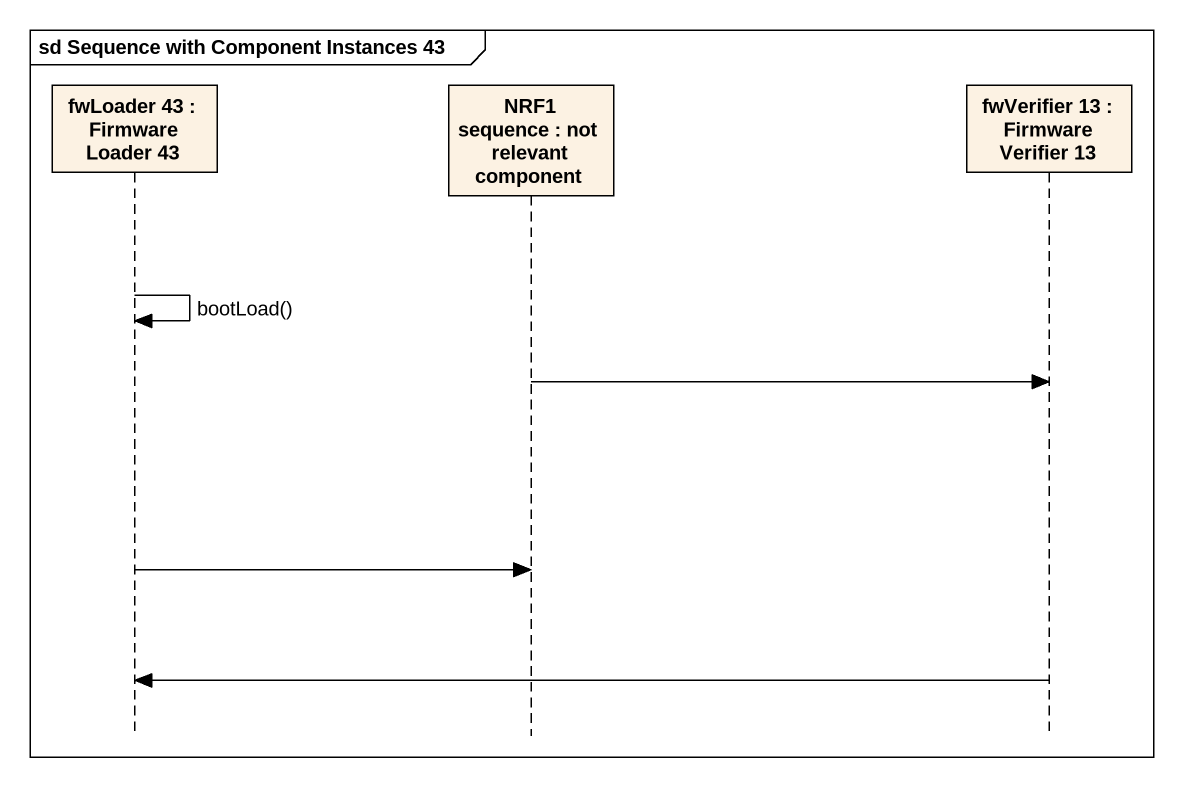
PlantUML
@startuml
mainframe sd Sequence with Component Instances 43
hide footbox
participant "fwLoader 43 : Firmware Loader 43" as fwLoader_43
participant "NRF1 sequence : not relevant component" as NRF1_sequence
participant "fwVerifier 13 : Firmware Verifier 13" as fwVerifier_13

fwLoader_43 -> fwLoader_43 : bootLoad()
NRF1_sequence -> fwVerifier_13
fwLoader_43 -> NRF1_sequence
fwVerifier_13 -> fwLoader_43
@enduml
